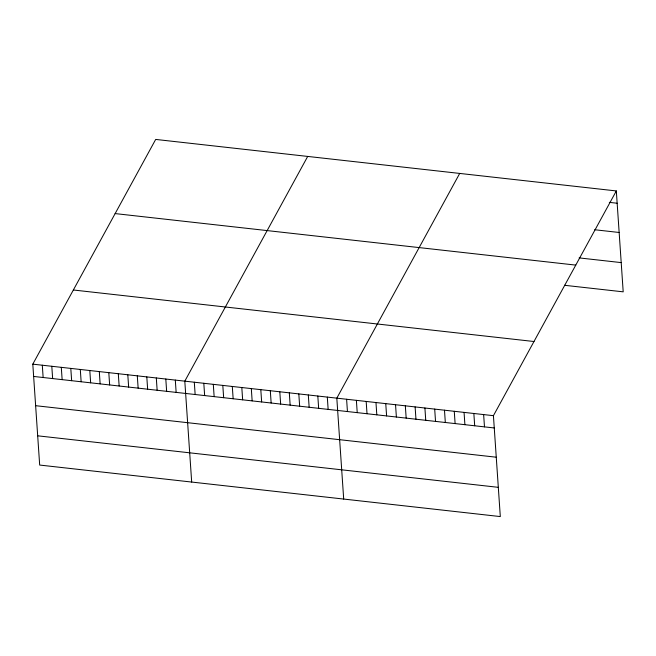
<?xml version="1.0" encoding="UTF-8"?>
<svg xmlns="http://www.w3.org/2000/svg" width="656" height="656" viewBox="0 0 656 656"><rect width="100%" height="100%" fill="white"/><g stroke="black" fill="none" stroke-linecap="round" stroke-linejoin="round"><path stroke-width="0.98" d="M616.32 190.945L493.427 415.674L500.307 516.575L39.68 465.055L32.8 364.154L155.693 139.425L616.32 190.945L623.2 291.846L564.472 285.278M307.705 156.423L184.803 381.152L191.683 482.053M459.708 173.43L336.815 398.159L343.695 499.06M609.326 202.36L617.157 203.237M594.68 229.739L619.149 232.478M579.117 257.898L621.207 262.605M115.136 213.585L575.763 265.106M73.357 289.993L533.984 341.514M32.8 364.154L493.427 415.674M33.636 376.446L494.263 427.966M35.629 405.687L496.256 457.207M37.687 435.814L498.314 487.334M483.636 414.576L484.481 426.876M473.853 413.485L474.69 425.777M464.063 412.386L464.899 424.678M454.272 411.296L455.108 423.587M444.489 410.197L445.326 422.489M434.698 409.106L435.535 421.398M424.908 408.007L425.744 420.299M415.117 406.917L415.961 419.209M405.334 405.818L406.171 418.11M395.543 404.727L396.38 417.019M385.753 403.629L386.597 415.92M375.97 402.538L376.806 414.83M366.179 401.439L367.016 413.731M356.388 400.349L357.225 412.64M346.606 399.25L347.442 411.542M327.311 397.093L328.148 409.385M317.816 396.027L318.652 408.327M308.312 394.969L309.148 407.261M298.816 393.903L299.653 406.195M289.312 392.846L290.149 405.137M279.809 391.78L280.653 404.071M270.313 390.714L271.149 403.014M260.809 389.656L261.646 401.948M251.314 388.59L252.15 400.89M241.81 387.532L242.646 399.824M232.306 386.466L233.151 398.758M222.81 385.408L223.647 397.7M213.307 384.342L214.143 396.634M203.811 383.276L204.647 395.576M194.307 382.218L195.144 394.51M175.308 380.095L176.144 392.386M165.804 379.029L166.64 391.32M156.308 377.963L157.145 390.263M146.805 376.905L147.641 389.197M137.301 375.839L138.145 388.131M127.805 374.781L128.642 387.073M118.301 373.715L119.146 386.007M108.806 372.649L109.642 384.949M99.302 371.591L100.138 383.883M89.806 370.525L90.643 382.825M80.303 369.467L81.139 381.759M70.799 368.401L71.643 380.693M61.303 367.344L62.14 379.635M51.799 366.278L52.636 378.569M42.304 365.212L43.14 377.512"/></g></svg>
